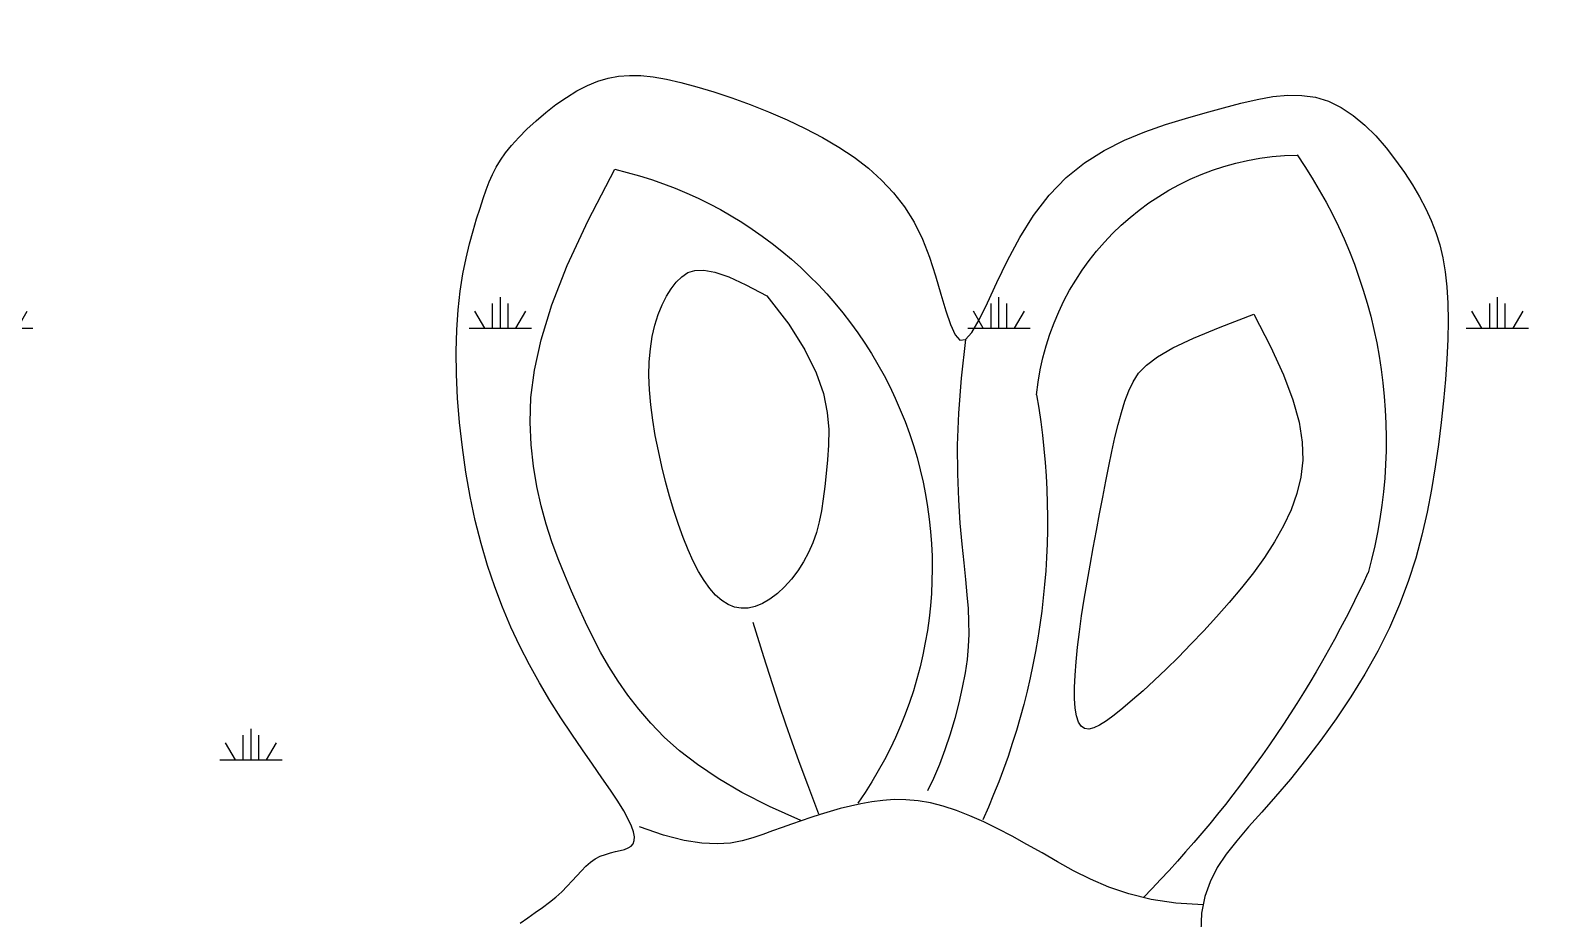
# Model space of a CAD drawing. Extents: x 5873 to 10557, y 9936 to 14099.
# Drawn here: x 8792.1 to 9097.2, y 12095 to 12273.1 of the extents above; entities that cross this region are included whole.
import ezdxf

# ---------------------------------------------------------------- set-up
doc = ezdxf.new("R2010")
doc.units = 0
doc.header["$MEASUREMENT"] = 0
for name, color, linetype in [('3', 3, 'CONTINUOUS'), ('4', 4, 'CONTINUOUS'), ('7', 7, 'CONTINUOUS'), ('BH', 3, 'CONTINUOUS'), ('TEXT', 3, 'CONTINUOUS')]:
    doc.layers.add(name, color=color, linetype=linetype)

# ---------------------------------------------------------------- blocks, each defined once
blk = doc.blocks.new('玩具-01')
at = {"layer": '3'}
for points in [[(139.51, 362.82), (146.27, 364.41), (152.21, 366.12), (157.43, 367.96), (162.01, 369.91), (166.04, 371.95), (169.6, 374.09), (172.78, 376.31), (175.67, 378.61), (178.33, 380.97), (180.82, 383.39), (183.15, 385.88), (185.35, 388.43), (187.45, 391.05), (189.47, 393.73), (191.43, 396.49), (193.38, 399.31), (195.31, 402.21), (197.22, 405.2), (199.08, 408.31), (200.87, 411.57), (202.57, 415.01), (204.14, 418.65), (205.58, 422.52), (206.84, 426.65), (207.91, 431.08), (208.67, 435.96), (209.02, 441.46), (208.85, 447.74), (208.05, 454.98), (206.51, 463.34), (204.11, 472.99), (200.76, 484.09)], [(69.4, 479.67), (64.89, 473.93), (61.27, 468.82), (58.48, 464.25), (56.42, 460.11), (55.04, 456.3), (54.25, 452.74), (53.98, 449.31), (54.15, 445.94), (54.7, 442.53), (55.57, 439.08), (56.73, 435.62), (58.13, 432.15), (59.74, 428.7), (61.5, 425.28), (63.38, 421.91), (65.34, 418.6), (67.34, 415.37), (69.35, 412.25), (71.34, 409.26), (73.31, 406.42), (75.21, 403.76), (77.03, 401.3), (78.75, 399.08), (80.35, 397.1), (81.8, 395.4), (83.1, 393.99), (84.28, 392.89), (85.34, 392.12), (86.29, 391.7), (87.14, 391.64), (87.9, 391.96), (88.59, 392.68), (89.2, 393.8), (89.74, 395.3), (90.23, 397.16), (90.65, 399.33), (91.01, 401.78), (91.32, 404.48), (91.58, 407.39), (91.78, 410.49), (91.95, 413.74), (92.07, 417.1), (92.16, 420.55), (92.22, 424.05), (92.25, 427.57), (92.27, 431.07), (92.28, 434.52), (92.28, 437.89), (92.27, 441.15), (92.26, 444.28), (92.22, 447.28), (92.14, 450.12), (92.01, 452.81), (91.81, 455.33), (91.54, 457.67), (91.17, 459.82), (90.67, 461.79), (89.9, 463.67), (88.66, 465.59), (86.79, 467.65), (84.1, 469.97), (80.43, 472.67), (75.59, 475.86), (69.4, 479.67)], [(166.07, 464.92), (160.66, 460.13), (156.5, 455.69), (153.41, 451.58), (151.21, 447.76), (149.74, 444.21), (148.82, 440.9), (148.27, 437.8), (147.93, 434.88), (147.65, 432.12), (147.41, 429.5), (147.25, 427.01), (147.17, 424.63), (147.2, 422.34), (147.35, 420.13), (147.65, 417.99), (148.12, 415.9), (148.76, 413.85), (149.56, 411.86), (150.51, 409.98), (151.57, 408.23), (152.74, 406.65), (153.98, 405.27), (155.27, 404.12), (156.6, 403.24), (157.94, 402.65), (159.3, 402.36), (160.67, 402.35), (162.04, 402.63), (163.43, 403.18), (164.83, 404), (166.25, 405.09), (167.67, 406.44), (169.11, 408.03), (170.55, 409.86), (171.99, 411.9), (173.42, 414.13), (174.84, 416.53), (176.25, 419.07), (177.63, 421.73), (178.99, 424.5), (180.3, 427.34), (181.56, 430.25), (182.75, 433.18), (183.83, 436.12), (184.79, 439.05), (185.61, 441.93), (186.27, 444.75), (186.73, 447.47), (187, 450.09), (187.08, 452.57), (186.98, 454.92), (186.72, 457.12), (186.32, 459.16), (185.78, 461.02), (185.14, 462.7), (184.4, 464.18), (183.55, 465.46), (182.52, 466.48), (181.18, 467.2), (179.43, 467.59), (177.16, 467.6), (174.25, 467.19), (170.59, 466.31), (166.07, 464.92)], [(125.27, 463.77), (124.67, 456.02), (123.86, 449.01), (122.89, 442.69), (121.79, 437.01), (120.62, 431.92), (119.44, 427.37), (118.27, 423.32), (117.18, 419.71), (116.21, 416.48), (115.35, 413.56), (114.61, 410.88), (114, 408.34), (113.51, 405.87), (113.14, 403.4), (112.88, 400.82), (112.75, 398.08), (112.75, 395.11), (112.85, 391.96), (113.07, 388.7), (113.4, 385.42), (113.83, 382.18), (114.36, 379.05), (114.99, 376.12), (115.7, 373.45)], [(156.48, 400.05), (153.05, 393.69), (150.35, 388.71), (148.15, 384.71), (146.21, 381.26), (144.29, 377.96), (142.16, 374.38), (139.58, 370.12), (136.31, 364.77)]]:
    blk.add_lwpolyline(points, dxfattribs=at)
for centre, radius, start, end in [((56.02, 460.42), 53.37, 354.808, 78.2195), ((203.81, 402.07), 82.08, 92.1294, 204.2163), ((245.56, 403.85), 145.87, 159.2238, 193.4897), ((264.34, 490.03), 234.22, 194.0914, 213.5521)]:
    blk.add_arc(centre, radius, start, end, dxfattribs=at)
at = {"layer": '4'}
blk.add_lwpolyline([(57.09, 361.37), (62.56, 360.68), (67.55, 360.49), (72.13, 360.73), (76.35, 361.32), (80.27, 362.17), (83.94, 363.21), (87.44, 364.35), (90.8, 365.52), (94.09, 366.64), (97.3, 367.68), (100.43, 368.63), (103.47, 369.45), (106.42, 370.14), (109.27, 370.67), (112.02, 371.02), (114.66, 371.17), (117.19, 371.11), (119.61, 370.86), (121.92, 370.44), (124.15, 369.87), (126.28, 369.18), (128.34, 368.39), (130.33, 367.53), (132.25, 366.63), (134.11, 365.69), (135.93, 364.74), (137.71, 363.77), (139.47, 362.77), (141.22, 361.76), (142.97, 360.74), (144.73, 359.69), (146.52, 358.64), (148.35, 357.59), (150.32, 356.59), (152.55, 355.71), (155.12, 355.02), (158.15, 354.58), (161.75, 354.46), (166.02, 354.73), (171.06, 355.44)], dxfattribs=at)
at = {"layer": '7'}
blk.add_lwpolyline([(190.93, 331.98), (189.66, 333.34), (188.4, 334.65), (187.16, 335.93), (185.99, 337.19), (184.91, 338.45), (183.95, 339.73), (183.1, 341.01), (182.31, 342.27), (181.58, 343.48), (180.86, 344.63), (180.14, 345.7), (179.39, 346.66), (178.58, 347.49), (177.69, 348.19), (176.76, 348.76), (175.81, 349.25), (174.87, 349.67), (173.99, 350.06), (173.2, 350.45), (172.53, 350.87), (172.02, 351.34), (171.69, 351.89), (171.58, 352.55), (171.69, 353.33), (172.05, 354.25), (172.67, 355.32), (173.58, 356.58), (174.79, 358.03), (176.32, 359.7), (178.17, 361.59), (180.32, 363.7), (182.69, 366.02), (185.25, 368.51), (187.94, 371.18), (190.7, 374), (193.48, 376.96), (196.22, 380.04), (198.9, 383.23), (201.48, 386.54), (203.98, 389.98), (206.38, 393.57), (208.68, 397.32), (210.89, 401.24), (213, 405.34), (215, 409.65), (216.9, 414.15), (218.67, 418.8), (220.31, 423.55), (221.79, 428.32), (223.1, 433.06), (224.23, 437.71), (225.15, 442.2), (225.86, 446.48), (226.34, 450.5), (226.62, 454.25), (226.74, 457.73), (226.71, 460.95), (226.58, 463.92), (226.37, 466.63), (226.12, 469.11), (225.86, 471.34), (225.61, 473.35), (225.36, 475.18), (225.06, 476.87), (224.7, 478.46), (224.25, 480.02), (223.67, 481.58), (222.93, 483.19), (222.02, 484.9), (220.9, 486.75), (219.59, 488.69), (218.13, 490.69), (216.53, 492.67), (214.83, 494.61), (213.04, 496.44), (211.21, 498.12), (209.35, 499.6), (207.47, 500.83), (205.56, 501.82), (203.57, 502.59), (201.46, 503.15), (199.19, 503.53), (196.72, 503.73), (194.01, 503.77), (191.02, 503.66), (187.73, 503.43), (184.19, 503.07), (180.45, 502.58), (176.59, 501.96), (172.65, 501.22), (168.71, 500.34), (164.83, 499.34), (161.07, 498.2), (157.47, 496.93), (154.07, 495.5), (150.84, 493.89), (147.81, 492.05), (144.96, 489.97), (142.3, 487.61), (139.83, 484.95), (137.55, 481.96), (135.46, 478.64), (133.56, 475.19), (131.82, 471.81), (130.24, 468.73), (128.81, 466.16), (127.51, 464.33), (126.34, 463.46), (125.27, 463.77), (124.29, 465.39), (123.34, 468.16), (122.35, 471.85), (121.24, 476.2), (119.95, 480.98), (118.41, 485.93), (116.54, 490.83), (114.27, 495.42), (111.57, 499.51), (108.48, 503.11), (105.1, 506.27), (101.5, 509.05), (97.78, 511.51), (94, 513.7), (90.26, 515.68), (86.64, 517.5), (83.21, 519.2), (79.95, 520.76), (76.85, 522.12), (73.88, 523.25), (71.01, 524.09), (68.21, 524.6), (65.47, 524.74), (62.75, 524.46), (60.04, 523.72), (57.35, 522.59), (54.71, 521.13), (52.14, 519.4), (49.67, 517.47), (47.32, 515.4), (45.11, 513.26), (43.07, 511.12), (41.21, 509.03), (39.53, 506.95), (38.01, 504.85), (36.65, 502.67), (35.42, 500.38), (34.32, 497.93), (33.33, 495.27), (32.43, 492.36), (31.63, 489.17), (30.9, 485.71), (30.26, 482.01), (29.69, 478.1), (29.2, 474.01), (28.77, 469.77), (28.42, 465.4), (28.13, 460.95), (27.92, 456.42), (27.79, 451.84), (27.8, 447.19), (27.96, 442.47), (28.32, 437.69), (28.9, 432.85), (29.73, 427.95), (30.85, 422.98), (32.27, 417.96), (33.96, 412.92), (35.87, 407.93), (37.95, 403.03), (40.14, 398.29), (42.4, 393.74), (44.67, 389.45), (46.91, 385.46), (49.07, 381.82), (51.08, 378.45), (52.9, 375.28), (54.46, 372.24), (55.72, 369.24), (56.61, 366.2), (57.09, 363.05), (57.09, 359.7), (56.58, 356.1)], dxfattribs=at)
blk.add_arc((136.96, 441.12), 100.13, 134.3882, 184.6493, dxfattribs=at)

msp = doc.modelspace()

# ---------------------------------------------------------------- hatches: boundary and pattern name
at = {"layer": 'BH'}
h = msp.add_hatch(dxfattribs=at)
h.set_pattern_fill('SWAMP,_O', color=256, scale=100)
h.set_pattern_definition([(0, (-13919.92, 10827.675), (50, 86.60254), [12.5, -87.5]), (90, (-13913.673, 10827.675), (-50, 86.60254), [6.25, -166.95508]), (90, (-13912.11, 10827.675), (-50, 86.60254), [5, -168.20508]), (90, (-13915.236, 10827.675), (-50, 86.60254), [5, -168.20508]), (60, (-13910.55, 10827.675), (-50, 86.60254), [4, -96]), (120, (-13916.8, 10827.675), (-100, 4e-08), [4, -96])])
h.paths.add_polyline_path([(9458.61, 13364.83), (6458.61, 13364.83), (6458.61, 12382.33, -0.311888), (6485.91, 12412.87), (6485.91, 12419.83), (6507.61, 12419.83, -0.414214), (6480.11, 12447.33, -1), (6535.11, 12447.33, -0.414214), (6507.61, 12419.83), (6529.91, 12419.83), (6529.91, 12412.87, -0.326381), (6556.61, 12382.33), (6556.61, 12374.83), (6909.61, 12374.83), (6909.61, 12382.33, -0.311888), (6936.91, 12412.87), (6936.91, 12419.83), (6958.61, 12419.83, -0.414214), (6931.11, 12447.33, -1), (6986.11, 12447.33, -0.414214), (6958.61, 12419.83), (6980.91, 12419.83), (6980.91, 12412.87, -0.326381), (7007.61, 12382.33), (7007.61, 12374.83), (7909.61, 12374.83), (7909.61, 12382.33, -0.326381), (7936.31, 12412.87), (7936.31, 12419.83), (7958.61, 12419.83, -0.414214), (7931.11, 12447.33, -1), (7986.11, 12447.33, -0.414214), (7958.61, 12419.83), (7980.3, 12419.83), (7980.3, 12412.87, -0.311888), (8007.61, 12382.33), (8007.61, 12374.83), (8360.61, 12374.83), (8360.61, 12382.33, -0.326381), (8387.31, 12412.87), (8387.31, 12419.83), (8409.61, 12419.83, -0.414214), (8382.11, 12447.33, -1), (8437.11, 12447.33, -0.414214), (8409.61, 12419.83), (8431.3, 12419.83), (8431.3, 12412.87, -0.311888), (8458.61, 12382.33), (8458.61, 12374.83), (8458.61, 11924.83, -1), (8458.61, 11906.83), (8458.61, 11724.83), (8871.5, 11724.83), (8819.16, 11731.53), (8791.58, 11747.74), (8781.84, 11763.94), (8781.84, 11785.01), (8791.58, 11802.84), (8811.05, 11820.66), (8819.16, 11841.73), (8811.05, 11853.07), (8801.31, 11869.28), (8804.56, 11895.21), (8825.65, 11930.86), (8833.77, 11945.44), (8835.39, 11968.13), (8843.5, 12000.54), (8854.86, 12016.75), (8877.58, 12031.33), (8884.07, 12042.68), (8897.05, 12052.4), (8908.4, 12065.37), (8897.05, 12079.95), (8879.2, 12113.98), (8874.33, 12154.5), (8875.95, 12182.05), (8884.07, 12206.35), (8911.65, 12216.08), (8929.5, 12212.84), (8953.84, 12204.73), (8970.06, 12188.53), (8978.59, 12168.17), (8989.53, 12186.91), (9002.51, 12201.49), (9028.47, 12211.22), (9038.21, 12217.7), (9062.55, 12206.35), (9075.53, 12190.15), (9080.4, 12148.01), (9072.28, 12105.88), (9056.06, 12075.09), (9039.83, 12057.26), (9031.72, 12041.06), (9036.59, 12019.99), (9051.19, 12003.78), (9077.15, 11974.61), (9077.15, 11948.69), (9075.53, 11914.65), (9082.02, 11901.69), (9093.38, 11882.24), (9099.87, 11870.9), (9109.6, 11882.24), (9125.83, 11887.1), (9125.83, 11893.59), (9104.73, 11898.45), (9091.75, 11901.69), (9083.64, 11917.9), (9082.02, 11935.72), (9085.26, 11947.07), (9096.62, 11956.79), (9114.47, 11964.89), (9132.32, 11969.75), (9132.32, 11976.24), (9130.7, 11982.72), (9129.07, 11990.82), (9133.94, 12000.54), (9138.81, 12007.03), (9138.81, 12015.13), (9143.68, 12024.85), (9151.79, 12029.71), (9153.41, 12039.44), (9164.77, 12047.54), (9184.24, 12044.3), (9208.58, 12057.26), (9215.07, 12073.47), (9215.07, 12091.3), (9202.09, 12128.57), (9193.98, 12152.88), (9202.09, 12173.94), (9226.43, 12206.35), (9242.65, 12216.08), (9266.99, 12217.7), (9289.71, 12186.91), (9304.31, 12167.46), (9312.42, 12167.46), (9333.52, 12175.56), (9359.48, 12173.94), (9375.7, 12160.98), (9380.57, 12131.81), (9374.08, 12099.4), (9351.36, 12066.99), (9333.52, 12050.78), (9322.16, 12031.33), (9325.4, 12005.41), (9328.65, 11985.96), (9343.25, 11963.27), (9344.87, 11926), (9336.76, 11901.69), (9344.87, 11874.14), (9340.01, 11848.21), (9328.65, 11840.11), (9315.67, 11823.9), (9318.91, 11783.39), (9309.18, 11747.74), (9284.84, 11731.53), (9257.26, 11731.53), (9232.92, 11733.15), (9211.82, 11741.25), (9200.47, 11754.22), (9185.86, 11765.56), (9163.15, 11776.91), (9142.05, 11780.15), (9124.21, 11773.67), (9103.11, 11754.22), (9082.02, 11731.53), (9064.17, 11733.15), (9039.83, 11729.91), (9022.53, 11724.83), (9458.61, 11724.83)])

# ---------------------------------------------------------------- block references
at = {"layer": 'TEXT', "xscale": -1, "rotation": 349.1509207630367}
msp.add_blockref('玩具-01', (9015.42, 11732.05), dxfattribs=at)

doc.saveas('drawing.dxf')
